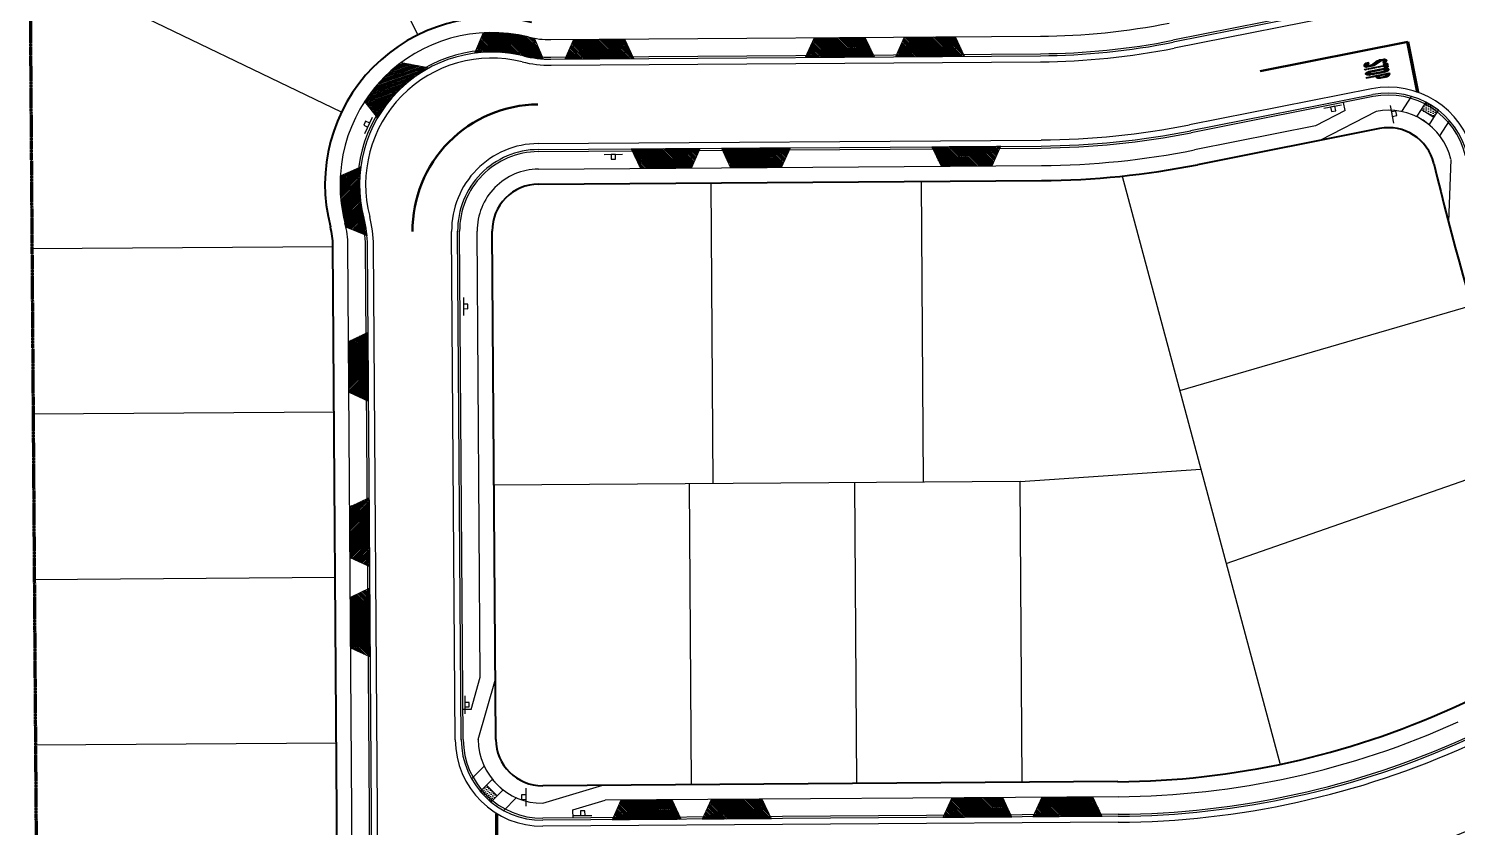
# Model space of a CAD drawing. Header units: feet. Extents: x 627 to 1424, y 217 to 1375.
# Drawn here: x 630.6 to 1105.8, y 720.3 to 985.8 of the extents above; entities that cross this region are included whole.
import ezdxf
from ezdxf.enums import TextEntityAlignment as Align

# ---------------------------------------------------------------- set-up
doc = ezdxf.new("R2010")
doc.units = ezdxf.units.FT
doc.header["$MEASUREMENT"] = 0
doc.linetypes.add('PHANTOM2', pattern=[1.25, 0.625, -0.125, 0.125, -0.125, 0.125, -0.125])
for name, color, linetype, lineweight in [('C-ROAD-DRWY', 1, 'Continuous', 18), ('C-ROAD-DRWY-PATT', 254, 'Continuous', 25), ('C-ROAD-RAMP', 2, 'Continuous', 25), ('C-ROAD-SIGN', 2, 'Continuous', 25), ('C-ROAD-STRP-12IN', 5, 'Continuous', 100), ('C-ROAD-STRP-D23', 4, 'Continuous', 50), ('C-ROAD-STRP-D35', 4, 'Continuous', 50), ('C-ROAD-STRP-MRKG', 2, 'Continuous', 25), ('V-BNDY-PHAS-LINE', 171, 'PHANTOM2', 100), ('V-PROP-LINE', 3, 'Continuous', 30), ('V-ROAD-ROW', 4, 'Continuous', 40), ('V-ROAD-SWLK', 6, 'Continuous', 25)]:
    doc.layers.add(name, color=color, linetype=linetype, lineweight=lineweight)
for name, color, linetype in [('V-ROAD-CURB-FOC', 103, 'Continuous'), ('V-ROAD-CURB-LIP', 1, 'Continuous'), ('V-ROAD-CURB-TBC', 2, 'Continuous')]:
    doc.layers.add(name, color=color, linetype=linetype)
pattern_1 = [(134.911579968, (-6687747.27462, -2007626.33837), (-0.26557393521, -0.26475551918), [])]
pattern_2 = [(326.2185, (1082.86032, 972.94131), (0.0695034, 0.1038955), [])]

# ---------------------------------------------------------------- blocks, each defined once
blk = doc.blocks.new('SIGN')
blk.add_line((3, 0), (-3, 0))
blk.add_lwpolyline([(0.75, 0), (-0.75, 0), (-0.75, -1.5), (0.75, -1.5)], close=True)
at = {"flags": 1}
blk.add_attdef('CODE', text='', height=0.2, dxfattribs=at).set_placement((0, -0.75), align=Align.MIDDLE_CENTER)

msp = doc.modelspace()

# ---------------------------------------------------------------- hatches: boundary and pattern name
at = {"layer": 'C-ROAD-DRWY-PATT'}
h = msp.add_hatch(dxfattribs=at)
h.set_pattern_fill('ANSI31', color=256, scale=3, angle=-89.6872, style=0)
h.set_pattern_definition([(315.3128, (805.90248, 977.16177), (0.2637133, 0.266609), [])])
h.paths.add_polyline_path([(811.87, 982.2), (808.91, 975.68, -0.000023), (831.91, 975.84), (828.87, 982.32, -0.000001)])
h = msp.add_hatch(dxfattribs=at)
h.set_pattern_fill('ANSI31', color=256, scale=3, angle=89.9116, style=0)
h.set_pattern_definition(pattern_1)
h.paths.add_polyline_path([(908.87, 982.88), (911.91, 976.4, 0.000023), (888.91, 976.24), (891.87, 982.76, 0.000001)])
h = msp.add_hatch(dxfattribs=at)
h.set_pattern_fill('ANSI31', color=256, scale=3, angle=-89.6872, style=0)
h.set_pattern_definition([(315.3128, (915.9002, 977.9321), (0.2637133, 0.266609), [])])
h.paths.add_polyline_path([(921.87, 982.97), (918.91, 976.45, -0.000023), (941.91, 976.61), (938.86, 983.09, -0.000001)])
h = msp.add_hatch(dxfattribs=at)
h.set_pattern_fill('ANSI31', color=256, scale=3, angle=90.3128, style=0)
h.set_pattern_definition([(135.3128, (857.0443, 944.5191), (-0.2637133, -0.266609), [])])
h.paths.add_polyline_path([(851.08, 939.48), (854.03, 946, -0.000023), (831.03, 945.84), (834.08, 939.36, -0.000001)])
h = msp.add_hatch(dxfattribs=at)
h.set_pattern_fill('ANSI31', color=256, scale=3, angle=89.9116, style=0)
h.set_pattern_definition(pattern_1)
h.paths.add_polyline_path([(864.08, 939.57), (861.03, 946.05, 0.000023), (884.03, 946.21), (881.08, 939.69, 0.000001)])
h = msp.add_hatch(dxfattribs=at)
h.set_pattern_fill('ANSI31', color=256, scale=3, angle=89.9116, style=0)
h.set_pattern_definition(pattern_1)
h.paths.add_polyline_path([(934.08, 940.06), (931.03, 946.54, 0.000023), (954.03, 946.7), (951.08, 940.18, 0.000001)])
h = msp.add_hatch(dxfattribs=at)
h.set_pattern_fill('ANSI31', color=256, scale=3, angle=0.3128, style=0)
h.set_pattern_definition([(45.3128, (742.2174, 858.8862), (-0.266609, 0.2637133), [])])
h.paths.add_polyline_path([(737.18, 864.85), (743.7, 861.9, -0.000023), (743.54, 884.9), (737.06, 881.85, -0.000001)])
h = msp.add_hatch(dxfattribs=at)
h.set_pattern_fill('ANSI31', color=256, scale=3, angle=0.3128, style=0)
h.set_pattern_definition([(45.3128, (742.60752, 803.88758), (-0.266609, 0.2637133), [])])
h.paths.add_polyline_path([(737.57, 809.85), (744.09, 806.9, -0.000023), (743.93, 829.9), (737.45, 826.85, -0.000001)])
h = msp.add_hatch(dxfattribs=at)
h.set_pattern_fill('ANSI31', color=256, scale=3, angle=89.9116, style=0)
h.set_pattern_definition(pattern_1)
h.paths.add_polyline_path([(737.66, 796.85), (744.14, 799.9, 0.000023), (744.3, 776.9), (737.78, 779.85, 0.000001)])
h = msp.add_hatch(dxfattribs=at)
h.set_pattern_fill('ANSI31', color=256, scale=3, angle=89.9116, style=0)
h.set_pattern_definition(pattern_1)
h.paths.add_polyline_path([(844.64, 729.43), (847.68, 722.95, 0.000023), (824.68, 722.79), (827.64, 729.31, 0.000001)])
h = msp.add_hatch(dxfattribs=at)
h.set_pattern_fill('ANSI31', color=256, scale=3, angle=-89.6872, style=0)
h.set_pattern_definition([(315.3128, (851.6726, 724.4761), (0.2637133, 0.266609), [])])
h.paths.add_polyline_path([(857.64, 729.52), (854.68, 723, -0.000023), (877.68, 723.16), (874.64, 729.64, -0.000001)])
h = msp.add_hatch(dxfattribs=at)
h.set_pattern_fill('ANSI31', color=256, scale=3, angle=89.9116, style=0)
h.set_pattern_definition(pattern_1)
h.paths.add_polyline_path([(954.64, 730.2), (957.68, 723.72, 0.000023), (934.68, 723.56), (937.64, 730.08, 0.000001)])
h = msp.add_hatch(dxfattribs=at)
h.set_pattern_fill('ANSI31', color=256, scale=3, angle=-89.6872, style=0)
h.set_pattern_definition([(315.3128, (961.6699, 725.24643), (0.2637133, 0.266609), [])])
h.paths.add_polyline_path([(967.63, 730.29), (964.68, 723.77, -0.000023), (987.68, 723.93), (984.63, 730.41, -0.000001)])
at = {"layer": 'C-ROAD-RAMP'}
h = msp.add_hatch(dxfattribs=at)
h.set_pattern_fill('DOTS', color=256, scale=12, angle=450, style=0)
h.set_pattern_definition([(90, (-6687751.7746, -2007624.83835), (-0.75, 0.375), [0, -0.75])])
edge = h.paths.add_edge_path()
edge.add_line((1097.97, 956.24), (1099.56, 958.71))
edge.add_arc((1402.71, 1436.9), 566.19, 237.1205, 237.6265, ccw=False)
edge.add_line((1095.35, 961.41), (1093.76, 958.94))
edge.add_line((1093.76, 958.94), (1097.97, 956.24))
h = msp.add_hatch(dxfattribs=at)
h.set_pattern_fill('DOTS', color=256, scale=12, angle=315.4038, style=0)
h.set_pattern_definition([(315.4038, (805.0044, 753.1857), (0.793606, 0.270765), [0, -0.75])])
edge = h.paths.add_edge_path()
edge.add_line((786.42, 730.78), (784.36, 728.69))
edge.add_arc((385.06, 327.28), 566.19, 45.1508, 45.6568)
edge.add_line((780.8, 732.2), (782.86, 734.29))
edge.add_line((782.86, 734.29), (786.42, 730.78))
at = {"layer": 'C-ROAD-STRP-MRKG'}
h = msp.add_hatch(dxfattribs=at)
h.set_pattern_fill('ANSI31', color=256, angle=-78.7815, style=0)
h.set_pattern_definition(pattern_2)
edge = h.paths.add_edge_path()
edge.add_arc((1076.54, 975.65), 2, 281.2185, 305.0138, ccw=False)
edge.add_line((1076.93, 973.68), (1076.43, 973.59))
edge.add_arc((1076.31, 973.91), 0.348, 229.8544, 290.4781, ccw=False)
edge.add_arc((1076.27, 973.87), 0.289, 152.5826, 229.8544, ccw=False)
edge.add_arc((1077.04, 972.44), 1.86, 106.3653, 123.2128, ccw=False)
edge.add_line((1076.51, 974.23), (1076.24, 974.51))
edge.add_line((1076.24, 974.51), (1075.83, 974.43))
edge.add_arc((1076.01, 973.05), 1.39, 97.6419, 131.8135)
edge.add_arc((1075.55, 973.35), 0.867, 122.5941, 158.538)
edge.add_arc((1075.03, 973.56), 0.311, 158.538, 227.1674)
edge.add_arc((1076.36, 975.06), 2.32, 228.3342, 236.3249)
edge.add_arc((1075.55, 974.57), 1.52, 251.8906, 284.8596)
edge.add_line((1075.94, 973.11), (1077.77, 973.47))
edge.add_arc((1077.38, 975.43), 2, 281.2185, 305.0138)
edge.add_line((1078.53, 973.8), (1080.1, 974.9))
edge.add_arc((1081.25, 973.26), 2, 101.2185, 125.0138, ccw=False)
edge.add_line((1080.86, 975.22), (1081.14, 975.28))
edge.add_arc((1081.2, 974.98), 0.307, -35.5717, 101.2185, ccw=False)
edge.add_arc((1080.98, 975.42), 0.78, 275.034, 307.1447, ccw=False)
edge.add_line((1081.05, 974.64), (1081.35, 974.32))
edge.add_arc((1080.63, 976.83), 2.61, 286.1391, 304.4461)
edge.add_arc((1081.61, 975.36), 0.842, 305.7552, 341.6298)
edge.add_arc((1082.12, 975.19), 0.308, 341.6298, 419.8623)
edge.add_arc((1081.72, 974.8), 0.858, 50.1042, 88.3402)
edge.add_arc((1081.52, 973.83), 1.84, 82.9333, 106.6572)
edge.add_line((1080.99, 975.59), (1079.95, 975.39))
edge.add_arc((1080.34, 973.43), 2, 101.2185, 125.0138)
edge.add_line((1079.2, 975.06), (1077.69, 974.01))
h = msp.add_hatch(dxfattribs=at)
h.set_pattern_fill('ANSI31', color=256, angle=-78.7815, style=0)
h.set_pattern_definition(pattern_2)
h.paths.add_polyline_path([(1074.96, 972.32), (1081.41, 973.6), (1081.3, 974.11), (1082.58, 974.36), (1082.82, 973.13), (1081.55, 972.88), (1081.45, 973.36), (1075.01, 972.08)])
h = msp.add_hatch(dxfattribs=at)
h.set_pattern_fill('ANSI31', color=256, angle=-78.7815, style=0)
h.set_pattern_definition(pattern_2)
edge = h.paths.add_edge_path(flags=16)
edge.add_line((1076.84, 971.39), (1081.12, 972.24))
edge.add_arc((1081.44, 970.62), 1.66, 97.4839, 101.2185, ccw=False)
edge.add_arc((1081.3, 971.7), 0.561, 62.0784, 97.4839, ccw=False)
edge.add_arc((1081.45, 971.98), 0.251, -39.6414, 62.0784, ccw=False)
edge.add_arc((1081.19, 972.19), 0.584, 275.6159, 320.3586, ccw=False)
edge.add_line((1081.25, 971.61), (1076.97, 970.76))
edge.add_arc((1076.9, 971.16), 0.405, 202.8435, 279.1479, ccw=False)
edge.add_arc((1076.95, 970.99), 0.418, 104.7253, 178.1573, ccw=False)
edge = h.paths.add_edge_path()
edge.add_arc((1076.05, 970.62), 0.791, 119.1589, 170.3741, ccw=False)
edge.add_arc((1077.02, 969.4), 2.34, 106.4479, 125.3291, ccw=False)
edge.add_line((1076.36, 971.65), (1081.6, 972.69))
edge.add_arc((1082.23, 970.48), 2.29, 93.2569, 105.9849, ccw=False)
edge.add_arc((1082.15, 971.05), 1.72, 68.8522, 91.6897, ccw=False)
edge.add_arc((1082.47, 972.13), 0.611, 15.8623, 59.6458, ccw=False)
edge.add_arc((1082.45, 972.23), 0.61, -37.2522, 6.6181, ccw=False)
edge.add_arc((1081.75, 973.1), 1.72, 290.7473, 313.5848, ccw=False)
edge.add_arc((1081.6, 973.66), 2.29, 276.452, 289.1801, ccw=False)
edge.add_line((1081.86, 971.38), (1076.62, 970.34))
edge.add_arc((1076.37, 972.67), 2.34, 257.1079, 275.9891, ccw=False)
edge.add_arc((1075.92, 971.12), 0.733, 225.8999, 264.5304, ccw=False)
edge.add_arc((1075.58, 970.88), 0.334, 201.6957, 238.7014, ccw=False)
h = msp.add_hatch(dxfattribs=at)
h.set_pattern_fill('ANSI31', color=256, angle=-78.7815, style=0)
h.set_pattern_definition(pattern_2)
edge = h.paths.add_edge_path(flags=16)
edge.add_arc((1081.48, 970.43), 0.558, -79.5016, 17.2766, ccw=False)
edge.add_line((1081.58, 969.88), (1080.18, 969.61))
edge.add_arc((1080.25, 970.26), 0.655, 191.8278, 263.5998, ccw=False)
edge.add_line((1079.61, 970.12), (1082.01, 970.6))
edge = h.paths.add_edge_path()
edge.add_line((1075.5, 969.61), (1083.27, 971.15))
edge.add_line((1083.27, 971.15), (1083.3, 970.98))
edge.add_arc((1082.73, 970.74), 0.621, -23.2203, 23.0471, ccw=False)
edge.add_arc((1082.3, 970.85), 1.06, 301.133, 340.4717, ccw=False)
edge.add_arc((1082, 971.45), 1.73, 280.7009, 299.2448, ccw=False)
edge.add_line((1082.32, 969.75), (1080.16, 969.32))
edge.add_arc((1079.64, 971.95), 2.68, 266.7722, 281.2185, ccw=False)
edge.add_arc((1079.53, 970.04), 0.766, 186.2424, 266.7722, ccw=False)
edge.add_line((1078.77, 969.96), (1075.56, 969.32))
edge.add_line((1075.56, 969.32), (1075.5, 969.61))

# ---------------------------------------------------------------- linework, layer by layer
at = {"layer": 'C-ROAD-DRWY'}
for p, q in [((778.89, 977.63), (781.84, 984.43)), ((781.84, 984.43), (781.87, 977.92)), ((798.85, 982.61), (798.88, 976.02)), ((798.85, 982.61), (801.86, 975.72)), ((811.87, 982.2), (811.91, 975.7)), ((828.87, 982.32), (828.91, 975.82)), ((891.87, 982.76), (891.91, 976.26)), ((908.87, 982.88), (908.91, 976.38)), ((921.87, 982.97), (921.91, 976.47)), ((938.86, 983.09), (938.91, 976.59)), ((761.34, 971.31), (754.58, 974.56)), ((754.58, 974.56), (763.93, 972.81)), ((748.28, 958.72), (742.37, 961.57)), ((746.68, 956.19), (742.37, 961.57)), ((834.08, 939.36), (834.03, 945.86)), ((851.08, 939.48), (851.03, 945.98)), ((864.08, 939.57), (864.03, 946.07)), ((881.08, 939.69), (881.03, 946.19)), ((934.08, 940.06), (934.03, 946.56)), ((951.08, 940.18), (951.03, 946.68)), ((734.26, 936.83), (741.08, 939.86)), ((734.26, 936.83), (740.78, 936.88)), ((736.16, 919.85), (742.77, 919.89)), ((743.17, 916.92), (736.16, 919.85)), ((737.06, 881.85), (743.56, 881.9)), ((737.18, 864.85), (743.68, 864.9)), ((737.45, 826.85), (743.95, 826.9)), ((737.57, 809.85), (744.07, 809.9)), ((737.66, 796.85), (744.16, 796.9)), ((737.78, 779.85), (744.28, 779.9)), ((827.64, 729.31), (827.68, 722.81)), ((844.64, 729.43), (844.68, 722.93)), ((857.64, 729.52), (857.68, 723.02)), ((874.64, 729.64), (874.68, 723.14)), ((937.64, 730.08), (937.68, 723.58)), ((954.64, 730.2), (954.68, 723.7)), ((967.63, 730.29), (967.68, 723.79)), ((984.63, 730.41), (984.68, 723.91))]:
    msp.add_line(p, q, dxfattribs=at)
at = {"layer": 'C-ROAD-DRWY', "flags": 128}
for points in [[(811.87, 982.2, 0.000001), (828.87, 982.32), (831.91, 975.84, 0.000023), (808.91, 975.68), (811.87, 982.2)], [(908.87, 982.88, -0.000001), (891.87, 982.76), (888.91, 976.24, -0.000023), (911.91, 976.4), (908.87, 982.88)], [(921.87, 982.97, 0.000001), (938.86, 983.09), (941.91, 976.61, 0.000023), (918.91, 976.45), (921.87, 982.97)], [(851.08, 939.48, 0.000001), (834.08, 939.36), (831.03, 945.84, 0.000023), (854.03, 946), (851.08, 939.48)], [(864.08, 939.57, -0.000001), (881.08, 939.69), (884.03, 946.21, -0.000023), (861.03, 946.05), (864.08, 939.57)], [(934.08, 940.06, -0.000001), (951.08, 940.18), (954.03, 946.7, -0.000023), (931.03, 946.54), (934.08, 940.06)], [(737.18, 864.85, 0.000001), (737.06, 881.85), (743.54, 884.9, 0.000023), (743.7, 861.9), (737.18, 864.85)], [(737.57, 809.85, 0.000001), (737.45, 826.85), (743.93, 829.9, 0.000023), (744.09, 806.9), (737.57, 809.85)], [(737.66, 796.85, -0.000001), (737.78, 779.85), (744.3, 776.9, -0.000023), (744.14, 799.9), (737.66, 796.85)], [(844.64, 729.43, -0.000001), (827.64, 729.31), (824.68, 722.79, -0.000023), (847.68, 722.95), (844.64, 729.43)], [(857.64, 729.52, 0.000001), (874.64, 729.64), (877.68, 723.16, 0.000023), (854.68, 723), (857.64, 729.52)], [(954.64, 730.2, -0.000001), (937.64, 730.08), (934.68, 723.56, -0.000023), (957.68, 723.72), (954.64, 730.2)], [(967.63, 730.29, 0.000001), (984.63, 730.41), (987.68, 723.93, 0.000023), (964.68, 723.77), (967.63, 730.29)]]:
    msp.add_lwpolyline(points, format="xyb", dxfattribs=at)
at = {"layer": 'C-ROAD-DRWY'}
for centre, radius, start, end in [((784.57, 932.74), 51.76, 76.3393, 93.0156), ((804.85, 1016.2), 34.13, 256.3393, 259.8738), ((784.69, 934.01), 50.5, 126.5927, 146.9257), ((784.69, 934.01), 44, 76.1291, 97.574), ((804.1, 1012.65), 37, 256.1291, 266.53), ((784.69, 934.01), 44, 118.1439, 149.7385), ((784.69, 934.01), 50.5, 176.7982, 194.6785), ((784.69, 934.01), 44, 172.3571, 194.6785), ((706.33, 913.49), 37, 5.3224, 14.6785), ((706.33, 913.49), 30.5, 12.0332, 14.6785)]:
    msp.add_arc(centre, radius, start, end, dxfattribs=at)
at = {"layer": 'C-ROAD-DRWY-PATT'}
for p, q in [((781.59, 983.84), (787.54, 977.92)), ((781.75, 984.21), (788.11, 977.88)), ((782.04, 984.44), (788.69, 977.83)), ((782.55, 984.46), (789.28, 977.77)), ((783.07, 984.48), (789.88, 977.7)), ((783.59, 984.49), (790.49, 977.63)), ((784.11, 984.5), (791.11, 977.54)), ((784.64, 984.5), (791.74, 977.44)), ((785.18, 984.5), (792.38, 977.33)), ((785.72, 984.49), (793.03, 977.21)), ((786.26, 984.48), (793.7, 977.08)), ((786.82, 984.45), (794.38, 976.93)), ((787.38, 984.43), (795.08, 976.77)), ((787.94, 984.39), (795.78, 976.6)), ((788.51, 984.35), (796.46, 976.45)), ((789.09, 984.31), (797.13, 976.31)), ((789.68, 984.25), (797.78, 976.19)), ((790.28, 984.19), (798.42, 976.09)), ((790.88, 984.12), (799.04, 976)), ((791.49, 984.04), (799.65, 975.92)), ((792.11, 983.95), (800.25, 975.85)), ((792.74, 983.85), (800.84, 975.79)), ((779.5, 979.04), (780.71, 977.83)), ((779.66, 979.41), (781.2, 977.87)), ((779.82, 979.78), (781.7, 977.91)), ((779.98, 980.15), (782.2, 977.94)), ((780.14, 980.52), (782.7, 977.97)), ((780.3, 980.89), (783.22, 977.99)), ((780.46, 981.25), (783.73, 978)), ((780.62, 981.62), (784.26, 978.01)), ((780.78, 981.99), (784.79, 978.01)), ((780.94, 982.36), (785.32, 978.01)), ((781.1, 982.73), (785.87, 978)), ((781.27, 983.1), (786.42, 977.98)), ((781.43, 983.47), (786.97, 977.95)), ((793.38, 983.75), (801.42, 975.75)), ((794.02, 983.63), (801.77, 975.93)), ((794.68, 983.51), (801.36, 976.86)), ((795.36, 983.37), (800.95, 977.8)), ((796.04, 983.22), (800.55, 978.73)), ((796.73, 983.05), (800.14, 979.67)), ((797.43, 982.89), (799.73, 980.61)), ((798.11, 982.75), (799.32, 981.54)), ((798.76, 982.62), (798.91, 982.48)), ((753.3, 973.57), (755.59, 974.37)), ((754.23, 974.3), (754.84, 974.51)), ((779.02, 977.93), (779.27, 977.68)), ((779.18, 978.3), (779.75, 977.73)), ((779.34, 978.67), (780.23, 977.79)), ((744.87, 965.08), (759.74, 970.26)), ((745.31, 965.63), (761, 971.09)), ((745.76, 966.18), (762.51, 972.02)), ((746.23, 966.74), (763.75, 972.84)), ((746.72, 967.31), (763.01, 972.98)), ((747.23, 967.89), (762.26, 973.12)), ((747.77, 968.47), (761.52, 973.26)), ((748.33, 969.07), (760.78, 973.4)), ((748.92, 969.67), (760.04, 973.54)), ((749.55, 970.28), (759.3, 973.68)), ((750.2, 970.91), (758.55, 973.82)), ((750.9, 971.55), (757.81, 973.95)), ((751.65, 972.2), (757.07, 974.09)), ((752.44, 972.88), (756.33, 974.23)), ((742.46, 961.46), (753.89, 965.44)), ((742.59, 961.9), (754.54, 966.07)), ((742.71, 961.15), (753.28, 964.83)), ((742.93, 962.42), (755.24, 966.7)), ((743.29, 962.94), (755.98, 967.36)), ((743.67, 963.47), (756.79, 968.04)), ((744.05, 964), (757.67, 968.74)), ((744.46, 964.54), (758.65, 969.48)), ((742.95, 960.84), (752.71, 964.24)), ((743.2, 960.53), (752.16, 963.65)), ((743.45, 960.22), (751.65, 963.07)), ((743.7, 959.91), (751.16, 962.5)), ((743.95, 959.6), (750.69, 961.94)), ((744.2, 959.29), (750.24, 961.39)), ((744.45, 958.98), (749.81, 960.85)), ((744.7, 958.67), (749.41, 960.31)), ((744.94, 958.36), (749.02, 959.77)), ((745.19, 958.04), (748.64, 959.25)), ((745.44, 957.73), (748.28, 958.72)), ((745.69, 957.42), (747.93, 958.21)), ((745.94, 957.11), (747.6, 957.69)), ((746.19, 956.8), (747.28, 957.18)), ((746.44, 956.49), (746.97, 956.68)), ((734.19, 933.48), (740.05, 939.41)), ((734.19, 934.01), (739.11, 938.99)), ((734.19, 934.54), (738.17, 938.57)), ((734.2, 932.95), (741, 939.83)), ((734.2, 935.09), (737.23, 938.15)), ((734.21, 932.43), (741, 939.3)), ((734.21, 935.63), (736.29, 937.73)), ((734.23, 931.92), (740.94, 938.7)), ((734.23, 936.19), (735.34, 937.31)), ((734.25, 931.41), (740.88, 938.11)), ((734.26, 936.75), (734.4, 936.89)), ((734.28, 930.91), (740.83, 937.52)), ((734.31, 930.41), (740.78, 936.95)), ((734.35, 929.91), (740.75, 936.38)), ((734.39, 929.42), (740.72, 935.82)), ((734.44, 928.93), (740.7, 935.27)), ((734.49, 928.45), (740.69, 934.72)), ((734.55, 927.97), (740.69, 934.18)), ((734.61, 927.5), (740.69, 933.65)), ((734.67, 927.03), (740.69, 933.12)), ((734.74, 926.57), (740.71, 932.6)), ((734.81, 926.11), (740.73, 932.09)), ((734.88, 925.65), (740.75, 931.58)), ((734.96, 925.19), (740.78, 931.08)), ((735.04, 924.74), (740.82, 930.58)), ((735.13, 924.3), (740.86, 930.09)), ((735.22, 923.85), (740.91, 929.61)), ((735.31, 923.41), (740.96, 929.12)), ((735.41, 922.98), (741.01, 928.65)), ((735.51, 922.54), (741.07, 928.18)), ((735.61, 922.11), (741.14, 927.71)), ((735.71, 921.69), (741.21, 927.24)), ((735.82, 921.26), (741.28, 926.79)), ((735.93, 920.84), (741.36, 926.33)), ((736.03, 920.41), (741.44, 925.88)), ((736.13, 919.98), (741.53, 925.44)), ((736.42, 919.74), (741.62, 924.99)), ((736.79, 919.58), (741.71, 924.56)), ((737.17, 919.42), (741.81, 924.12)), ((737.54, 919.27), (741.91, 923.69)), ((737.91, 919.11), (742.02, 923.26)), ((738.29, 918.96), (742.13, 922.84)), ((738.66, 918.8), (742.24, 922.42)), ((739.03, 918.65), (742.34, 921.99)), ((739.41, 918.49), (742.44, 921.56)), ((739.78, 918.33), (742.53, 921.12)), ((740.15, 918.18), (742.62, 920.68)), ((740.53, 918.02), (742.71, 920.23)), ((740.9, 917.87), (742.79, 919.78)), ((741.27, 917.71), (742.87, 919.32)), ((741.65, 917.55), (742.94, 918.86)), ((742.02, 917.4), (743, 918.39)), ((742.39, 917.24), (743.06, 917.92)), ((742.77, 917.09), (743.12, 917.44)), ((743.14, 916.93), (743.17, 916.96))]:
    msp.add_line(p, q, dxfattribs=at)
at = {"layer": 'C-ROAD-RAMP'}
for p, q in [((1087.38, 958.24), (1090.6, 963.26)), ((1095.34, 961.41), (1093.76, 958.94)), ((1093.76, 958.94), (1092.32, 956.69)), ((1092.32, 956.69), (1096.53, 953.99)), ((1096.53, 953.99), (1097.97, 956.24)), ((1097.97, 956.24), (1099.55, 958.71)), ((1100.01, 950.15), (1103.23, 955.18)), ((782.13, 740.67), (777.94, 736.42)), ((780.8, 732.2), (782.86, 734.29)), ((782.86, 734.29), (784.74, 736.19)), ((784.74, 736.19), (788.3, 732.68)), ((788.3, 732.68), (786.42, 730.78)), ((786.42, 730.78), (784.36, 728.69)), ((792.81, 730.14), (788.62, 725.89))]:
    msp.add_line(p, q, dxfattribs=at)
at = {"layer": 'C-ROAD-RAMP', "flags": 128}
for points in [[(1099.55, 958.71), (1095.34, 961.41)], [(1097.97, 956.24), (1093.76, 958.94)], [(784.36, 728.69), (780.8, 732.2)], [(786.42, 730.78), (782.86, 734.29)]]:
    msp.add_lwpolyline(points, dxfattribs=at)
at = {"layer": 'C-ROAD-STRP-12IN'}
for p, q in [((1092.65, 964.7), (1089.33, 981.46)), ((786.24, 724.79), (786.36, 707.52))]:
    msp.add_line(p, q, dxfattribs=at)
at = {"layer": 'C-ROAD-STRP-D23', "flags": 128}
msp.add_lwpolyline([(800, 960.62, 0.41424), (758.3, 918.32, -0.444275)], format="xyb", dxfattribs=at)
at = {"layer": 'C-ROAD-STRP-D35'}
msp.add_line((1089.33, 981.46), (1040.28, 971.73), dxfattribs=at)
at = {"layer": 'C-ROAD-STRP-MRKG'}
msp.add_line((1081.33, 974.34), (1081.36, 974.32), dxfattribs=at)
for points in [[(1077.69, 974.01, -0.104201), (1076.93, 973.68), (1076.43, 973.59, -0.270868), (1076.08, 973.65, -0.350547), (1076.01, 974, -0.073644), (1076.51, 974.23), (1076.24, 974.51), (1075.83, 974.43, 0.150217), (1075.08, 974.09, 0.158133), (1074.74, 973.67, 0.308736), (1074.82, 973.33, 0.03488), (1075.08, 973.13, 0.144855), (1075.94, 973.11), (1077.77, 973.47, 0.104201), (1078.53, 973.8), (1080.1, 974.9, -0.104201), (1080.86, 975.22), (1081.14, 975.28, -0.679537), (1081.45, 974.8, -0.141033), (1081.05, 974.64), (1081.35, 974.32, 0.08005), (1082.1, 974.68, 0.157824), (1082.41, 975.1, 0.355261), (1082.27, 975.46, 0.168401), (1081.75, 975.66, 0.103886), (1080.99, 975.59), (1079.95, 975.39, 0.104201), (1079.2, 975.06)], [(1075.5, 969.61), (1083.27, 971.15), (1083.3, 970.98, -0.204668), (1083.3, 970.5, -0.173353), (1082.85, 969.94, -0.08109), (1082.32, 969.75), (1080.16, 969.32, -0.063118), (1079.49, 969.27, -0.36659), (1078.77, 969.96), (1075.56, 969.32)], [(1082.01, 970.6, -0.449303), (1081.58, 969.88), (1080.18, 969.61, -0.32382), (1079.61, 970.12)]]:
    msp.add_lwpolyline(points, format="xyb", close=True, dxfattribs=at)
msp.add_lwpolyline([(1074.96, 972.32), (1081.41, 973.6), (1081.3, 974.11), (1082.58, 974.36), (1082.82, 973.13), (1081.55, 972.88), (1081.45, 973.36), (1075.01, 972.08)], close=True, dxfattribs=at)
for points in [[(1075.27, 970.75, -0.227264), (1075.67, 971.31, -0.082572), (1076.36, 971.65), (1081.6, 972.69, -0.055594), (1082.1, 972.77, -0.099979), (1082.78, 972.66, -0.1934), (1083.05, 972.3, -0.193793), (1082.93, 971.86, -0.099979), (1082.36, 971.49, -0.055594), (1081.86, 971.38), (1076.62, 970.34, -0.082572), (1075.85, 970.39, -0.170172), (1075.41, 970.59, -0.162886), (1075.27, 970.75, 0.084679)], [(1076.84, 971.39), (1081.12, 972.24, -0.016297), (1081.23, 972.26, -0.155727), (1081.56, 972.2, -0.475476), (1081.64, 971.82, -0.197745), (1081.25, 971.61), (1076.97, 970.76, -0.345814), (1076.53, 971, -0.331841), (1076.84, 971.39, -0.451014)]]:
    msp.add_lwpolyline(points, format="xyb", dxfattribs=at)
at = {"layer": 'V-BNDY-PHAS-LINE'}
msp.add_lwpolyline([(1145.11, 450.49, 0.384484), (1020.47, 243.24), (968.45, 233.09, 0.3654), (952.88, 245.62), (867.84, 243.65, -0.004045), (859.32, 243.52), (805.09, 243.14, 0.41424), (789.7, 227.53), (789.74, 220.98), (736.74, 220.61), (736.7, 227.16, 0.414187), (721.09, 242.55), (631.59, 241.92), (631.21, 294.92), (636.21, 294.96), (630.6, 1086.81)], format="xyb", dxfattribs=at)
at = {"layer": 'V-PROP-LINE'}
for p, q in [((636.21, 294.96), (630.6, 1086.81)), ((760.1, 983.77), (709.15, 1087.15)), ((734.67, 958.06), (631.16, 1007.92)), ((994.29, 936.78), (1046.9, 741.23)), ((858.31, 834.53), (857.61, 934.52)), ((928.31, 835.02), (927.61, 935.01)), ((731.83, 913.31), (631.83, 912.61)), ((1013.47, 865.48), (1110.55, 893.78)), ((732.22, 858.32), (632.22, 857.62)), ((1028.94, 807.98), (1127.05, 842.29)), ((960.39, 835.24), (1020.51, 839.32)), ((960.39, 835.24), (785.39, 834.01)), ((851.1, 734.47), (850.39, 834.47)), ((906.1, 734.86), (905.39, 834.85)), ((961.1, 735.24), (960.39, 835.24)), ((732.61, 803.32), (632.61, 802.62)), ((733, 748.32), (633, 747.62))]:
    msp.add_line(p, q, dxfattribs=at)
at = {"layer": 'V-ROAD-CURB-FOC'}
for p, q in [((1071.84, 993.29), (1011.29, 981.28)), ((804.36, 975.65), (967.21, 976.79)), ((1077.68, 963.86), (1017.12, 951.85)), ((800.11, 945.62), (967.42, 946.79)), ((774.49, 749.43), (773.3, 918.43)), ((747.6, 311.24), (743.33, 913.75)), ((993.02, 723.97), (801.68, 722.63))]:
    msp.add_line(p, q, dxfattribs=at)
for centre, radius, start, end in [((965.57, 1211.79), 235, 270.4012, 281.2185), ((784.69, 934.01), 44, 76.1291, 194.6785), ((804.1, 1012.65), 37, 256.1291, 270.4012), ((1082.93, 937.38), 27, 13.5285, 101.2185), ((965.57, 1211.79), 265, 270.4012, 281.2185), ((800.3, 918.62), 27, 90.4012, 180.4064), ((706.33, 913.49), 37, 0.4064, 14.6785), ((801.49, 749.63), 27, 180.4064, 270.4012), ((991.02, 1008.96), 285, 270.4012, 294.4167), ((991.02, 1008.96), 315, 270.4012, 294.4167)]:
    msp.add_arc(centre, radius, start, end, dxfattribs=at)
at = {"layer": 'V-ROAD-CURB-LIP'}
for p, q in [((1072.23, 991.32), (1011.67, 979.31)), ((804.38, 973.65), (967.23, 974.79)), ((1077.29, 965.82), (1016.73, 953.81)), ((800.09, 947.62), (967.41, 948.79)), ((772.49, 749.42), (771.3, 918.42)), ((749.6, 311.25), (745.33, 913.76)), ((993.03, 721.97), (801.7, 720.63))]:
    msp.add_line(p, q, dxfattribs=at)
for centre, radius, start, end in [((965.57, 1211.79), 237, 270.4012, 281.2185), ((784.69, 934.01), 42, 76.1291, 194.6785), ((804.1, 1012.65), 39, 256.1291, 270.4012), ((1082.93, 937.38), 29, 13.5285, 101.2185), ((965.57, 1211.79), 263, 270.4012, 281.2185), ((800.3, 918.62), 29, 90.4012, 180.4064), ((706.33, 913.49), 39, 0.4064, 14.6785), ((801.49, 749.63), 29, 180.4064, 270.4012), ((991.02, 1008.96), 287, 270.4012, 294.4167), ((991.02, 1008.96), 313, 270.4012, 294.4167)]:
    msp.add_arc(centre, radius, start, end, dxfattribs=at)
at = {"layer": 'V-ROAD-CURB-TBC'}
for p, q in [((1071.71, 993.94), (1011.15, 981.93)), ((804.36, 976.32), (967.21, 977.46)), ((1077.81, 963.2), (1017.25, 951.19)), ((800.11, 944.95), (967.43, 946.12)), ((775.16, 749.44), (773.97, 918.43)), ((746.93, 311.23), (742.66, 913.74)), ((993.01, 724.64), (801.68, 723.3))]:
    msp.add_line(p, q, dxfattribs=at)
for centre, radius, start, end in [((965.57, 1211.79), 234.33, 270.4012, 281.2185), ((784.69, 934.01), 44.67, 76.1291, 194.6785), ((804.1, 1012.65), 36.33, 256.1291, 270.4012), ((1082.93, 937.38), 26.33, 13.5285, 101.2185), ((965.57, 1211.79), 265.67, 270.4012, 281.2185), ((800.3, 918.62), 26.33, 90.4012, 180.4064), ((706.33, 913.49), 36.33, 0.4064, 14.6785), ((801.49, 749.63), 26.33, 180.4064, 270.4012), ((991.02, 1008.96), 284.33, 270.4012, 294.4167), ((991.02, 1008.96), 315.67, 270.4012, 294.4167)]:
    msp.add_arc(centre, radius, start, end, dxfattribs=at)
at = {"layer": 'V-ROAD-ROW'}
for p, q in [((1079.91, 952.58), (1019.36, 940.57)), ((800.19, 934.12), (967.5, 935.29)), ((785.99, 749.52), (784.8, 918.51)), ((736.1, 311.16), (731.83, 913.67)), ((1104.08, 759.92), (1137.03, 774.88)), ((992.93, 735.47), (801.6, 734.13))]:
    msp.add_line(p, q, dxfattribs=at)
for centre, radius, start, end in [((784.69, 934.01), 55.5, 76.1291, 194.6785), ((1082.93, 937.38), 15.5, 13.5285, 101.2185), ((2096.02, 1181.13), 1026.5, 193.52855, 202.10667), ((965.57, 1211.79), 276.5, 270.4012, 281.2185), ((800.3, 918.62), 15.5, 90.4012, 180.4064), ((706.33, 913.49), 25.5, 0.4064, 14.6785), ((991.02, 1008.96), 273.5, 270.4012, 294.4167), ((801.49, 749.63), 15.5, 180.4064, 270.4012)]:
    msp.add_arc(centre, radius, start, end, dxfattribs=at)
at = {"layer": 'V-ROAD-SWLK'}
for p, q in [((804.32, 982.15), (967.17, 983.29)), ((1068.52, 958.6), (1068, 961.26)), ((1068.52, 958.6), (1058.62, 953.45)), ((1078.78, 958.3), (1060.29, 948.69)), ((1058.62, 953.45), (1018.39, 945.47)), ((1103.67, 942.36), (1102.87, 921.6)), ((800.15, 939.12), (967.47, 940.29)), ((780.85, 770.19), (779.8, 918.48)), ((740.96, 331.91), (736.83, 913.7)), ((777.8, 759.46), (780.85, 770.19)), ((780.16, 749.47), (785.85, 769.51)), ((777.8, 759.46), (775.09, 759.44)), ((801.64, 728.3), (821.6, 734.27)), ((811.66, 726.07), (822.35, 729.27)), ((992.97, 730.47), (822.35, 729.27)), ((811.68, 723.37), (811.66, 726.07))]:
    msp.add_line(p, q, dxfattribs=at)
for centre, radius, start, end in [((784.69, 934.01), 50.5, 76.1291, 194.6785), ((965.57, 1211.79), 228.5, 270.4012, 281.2185), ((804.1, 1012.65), 30.5, 256.1291, 270.4012), ((1082.93, 937.38), 21.33, 13.5285, 101.2185), ((965.57, 1211.79), 271.5, 270.4012, 281.2185), ((800.3, 918.62), 20.5, 90.4012, 180.4064), ((706.33, 913.49), 30.5, 0.4064, 14.6785), ((991.02, 1008.96), 278.5, 270.4012, 294.4167), ((801.49, 749.63), 21.33, 180.4064, 270.4012)]:
    msp.add_arc(centre, radius, start, end, dxfattribs=at)

# ---------------------------------------------------------------- block references
at = {"layer": 'C-ROAD-SIGN'}
for p, rotation in [((1064.37, 959.84), 11.21849385763693), ((1084.05, 957.37), 101.2184938539587), ((743.74, 953.7), 244.276804218458), ((825.09, 943.92), 0.06112469106204801), ((775.24, 893.47), 89.92653466362862), ((775.68, 761.06), 90.40640990260975), ((796.07, 730.35), 270.4012452981998), ((814.93, 724.23), 180.4012453018781)]:
    msp.add_blockref('SIGN', p, dxfattribs=dict(at, rotation=rotation))

doc.saveas('drawing.dxf')
